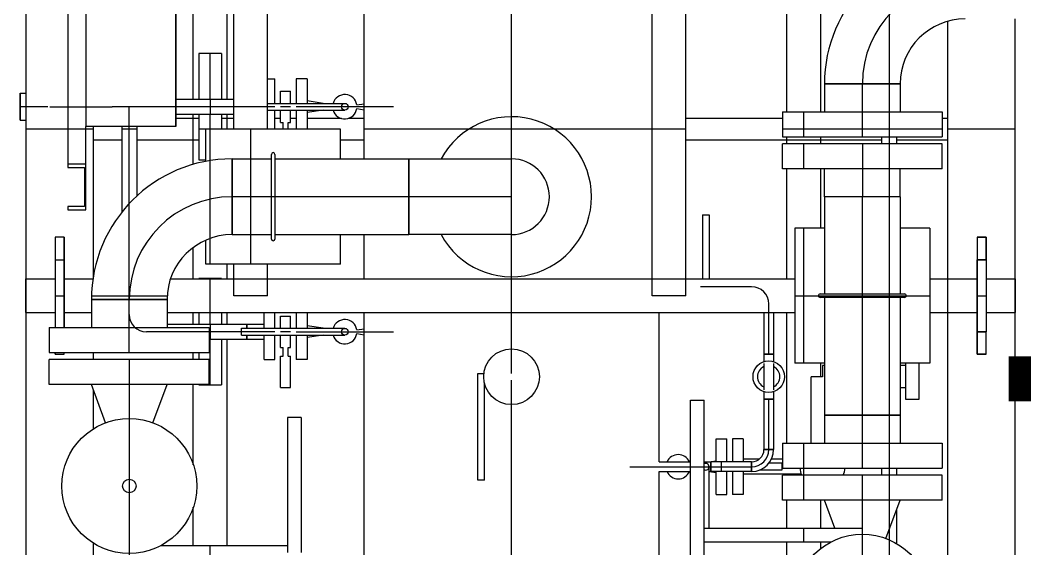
# Model space of a CAD drawing. Header units: inches. Extents: x 517790 to 538444, y 301815 to 302461.
# Drawn here: x 517886.363 to 517888.671, y 302331.314 to 302332.528 of the extents above; entities that cross this region are included whole.
import ezdxf

# ---------------------------------------------------------------- set-up
doc = ezdxf.new("R2010")
doc.units = ezdxf.units.IN
doc.header["$MEASUREMENT"] = 0
doc.layers.add('电气-接地设计-接地线', color=3, linetype='接地线')
doc.layers.add('硅胶总平面底图 工艺装置区', color=253, linetype='Continuous')
doc.styles.add('EESLTYPE', font='TXT.shx')
doc.linetypes.add('接地线', pattern='A,500,["/",EESLTYPE,S=200,R=0,X=0,Y=-100],-200,60,-200', length=960)

msp = doc.modelspace()

# ---------------------------------------------------------------- linework, layer by layer
at = {"layer": '电气-接地设计-接地线', "color": 1, "linetype": '接地线', "ltscale": 0.005, "const_width": 0.1033}
msp.add_lwpolyline([(517888.6338, 302331.7042), (517890.885, 302331.7042)], dxfattribs=at)
at = {"layer": '硅胶总平面底图 工艺装置区', "color": 253, "linetype": 'Continuous', "lineweight": -3}
for p, q in [((517887.8147, 302331.8952), (517887.8147, 302333.7758)), ((517887.8922, 302331.8952), (517887.8922, 302333.7758)), ((517887.1529, 302332.2095), (517887.1529, 302332.9347)), ((517886.3758, 302332.8901), (517886.3758, 302329.9134)), ((517886.4727, 302332.8901), (517886.4727, 302332.1971)), ((517886.7607, 302332.3464), (517886.7607, 302332.8901)), ((517886.8382, 302332.3464), (517886.8382, 302332.8901)), ((517886.5141, 302332.8006), (517886.5141, 302332.2839)), ((517886.5141, 302332.8006), (517886.5141, 302332.2839)), ((517886.7208, 302332.2839), (517886.7208, 302332.8006)), ((517886.7208, 302332.8006), (517886.7208, 302332.2839)), ((517886.8537, 302332.2775), (517886.8537, 302332.7838)), ((517886.9312, 302332.2775), (517886.9312, 302332.7838)), ((517887.4918, 302331.7169), (517887.4918, 302332.7433)), ((517888.3598, 302332.6537), (517888.3598, 302332.2603)), ((517888.1247, 302332.3177), (517888.1247, 302332.6219)), ((517888.2022, 302332.3177), (517888.2022, 302332.5877)), ((517888.4941, 302330.7039), (517888.4941, 302332.5254)), ((517888.6491, 302330.7039), (517888.6491, 302332.5308)), ((517886.8257, 302332.4514), (517886.7732, 302332.4514)), ((517886.7732, 302332.4514), (517886.7732, 302332.3464)), ((517886.7995, 302332.3464), (517886.7995, 302332.4514)), ((517886.8257, 302332.4514), (517886.8257, 302332.3464)), ((517886.9312, 302332.3932), (517886.9479, 302332.3932)), ((517886.9479, 302332.3369), (517886.9479, 302332.3932)), ((517886.9973, 302332.3932), (517886.9973, 302332.3369)), ((517887.0219, 302332.3932), (517886.9973, 302332.3932)), ((517887.0219, 302332.3932), (517887.0219, 302332.3369)), ((517886.961, 302332.3369), (517886.961, 302332.3653)), ((517886.961, 302332.3653), (517886.9841, 302332.3653)), ((517886.9841, 302332.3369), (517886.9841, 302332.3653)), ((517888.2109, 302332.3816), (517888.2978, 302332.3816)), ((517888.2109, 302332.3816), (517888.2109, 302332.3177)), ((517888.3847, 302332.3816), (517888.2109, 302332.3816)), ((517888.2978, 302332.2603), (517888.2978, 302332.3816)), ((517888.2978, 302332.3816), (517888.3847, 302332.3816)), ((517888.2978, 302332.3816), (517888.2978, 302332.3816)), ((517888.2978, 302332.3816), (517888.2978, 302332.3816)), ((517888.3847, 302332.3816), (517888.3847, 302332.3177)), ((517886.3627, 302332.3292), (517886.3627, 302332.3603)), ((517886.3627, 302332.3603), (517886.3758, 302332.3603)), ((517886.3627, 302332.3603), (517886.3627, 302332.298)), ((517886.7208, 302332.3464), (517886.8537, 302332.3464)), ((517886.7995, 302332.3464), (517886.7995, 302332.3119)), ((517887.0587, 302332.3369), (517887.0219, 302332.3426)), ((517886.3758, 302332.3292), (517886.3627, 302332.3292)), ((517886.3627, 302332.298), (517886.3627, 302332.3292)), ((517886.4267, 302332.3292), (517886.3758, 302332.3292)), ((517886.4313, 302332.3292), (517886.4954, 302332.3292)), ((517886.4954, 302332.3292), (517886.5741, 302332.3292)), ((517886.6529, 302332.3292), (517886.5741, 302332.3292)), ((517886.5741, 302332.3292), (517886.5741, 302332.3292)), ((517886.5741, 302332.3292), (517886.5741, 302332.3292)), ((517886.6135, 302332.2898), (517886.6135, 302332.3292)), ((517886.6529, 302332.3292), (517886.6529, 302332.3292)), ((517886.7208, 302332.3292), (517886.6529, 302332.3292)), ((517886.8537, 302332.3292), (517886.7208, 302332.3292)), ((517886.8839, 302332.3292), (517886.8537, 302332.3292)), ((517886.9479, 302332.3292), (517886.8839, 302332.3292)), ((517886.9312, 302332.3369), (517887.1088, 302332.3369)), ((517886.9312, 302332.3214), (517887.1088, 302332.3214)), ((517886.9479, 302332.2775), (517886.9479, 302332.3214)), ((517886.9841, 302332.3292), (517886.961, 302332.3292)), ((517886.961, 302332.2931), (517886.961, 302332.3214)), ((517886.9841, 302332.2931), (517886.9841, 302332.3214)), ((517887.1529, 302332.3292), (517886.9973, 302332.3292)), ((517886.9973, 302332.3214), (517886.9973, 302332.2775)), ((517887.0219, 302332.3214), (517887.0219, 302332.2775)), ((517887.0587, 302332.3214), (517887.0219, 302332.3157)), ((517887.1364, 302332.3334), (517887.1529, 302332.336)), ((517887.1364, 302332.3249), (517887.1529, 302332.3224)), ((517887.2204, 302332.3292), (517887.1529, 302332.3292)), ((517888.1141, 302332.3177), (517888.2978, 302332.3177)), ((517888.1141, 302332.3177), (517888.1141, 302332.2603)), ((517888.1635, 302332.2603), (517888.1635, 302332.3177)), ((517888.2978, 302332.3177), (517888.4815, 302332.3177)), ((517888.4815, 302332.3177), (517888.4815, 302332.2603)), ((517886.3627, 302332.298), (517886.3758, 302332.298)), ((517886.7208, 302332.3119), (517886.8537, 302332.3119)), ((517886.7732, 302332.3023), (517886.7208, 302332.3023)), ((517886.7607, 302332.197), (517886.7607, 302332.3119)), ((517886.7732, 302332.3119), (517886.7732, 302332.2069)), ((517886.7995, 302331.9675), (517886.7995, 302332.3119)), ((517886.8257, 302332.3119), (517886.8257, 302332.2775)), ((517886.8537, 302332.3023), (517886.8257, 302332.3023)), ((517886.8382, 302332.2775), (517886.8382, 302332.3119)), ((517886.961, 302332.3023), (517886.9479, 302332.3023)), ((517886.961, 302332.2931), (517886.9668, 302332.2931)), ((517886.9668, 302332.2775), (517886.9668, 302332.2931)), ((517886.9784, 302332.2931), (517886.9841, 302332.2931)), ((517886.9784, 302332.2775), (517886.9784, 302332.2931)), ((517886.9973, 302332.3023), (517886.9841, 302332.3023)), ((517887.1013, 302332.3023), (517887.0219, 302332.3023)), ((517887.1529, 302332.3023), (517887.1163, 302332.3023)), ((517888.1141, 302332.3023), (517887.8922, 302332.3023)), ((517888.4941, 302332.3023), (517888.4815, 302332.3023)), ((517886.5308, 302332.2775), (517886.3758, 302332.2775)), ((517886.7208, 302332.2839), (517886.5141, 302332.2839)), ((517886.7208, 302332.2839), (517886.5141, 302332.2839)), ((517886.5141, 302332.1971), (517886.5141, 302332.2839)), ((517886.5308, 302332.2839), (517886.5308, 302331.9387)), ((517886.5962, 302332.2839), (517886.5962, 302332.0868)), ((517886.6307, 302332.2775), (517886.5962, 302332.2775)), ((517886.6135, 302332.2898), (517886.6135, 302332.2898)), ((517886.6135, 302332.2839), (517886.6135, 302332.2898)), ((517886.6135, 302332.1068), (517886.6135, 302332.2839)), ((517886.6307, 302332.2839), (517886.6307, 302332.124)), ((517886.7892, 302332.2775), (517886.7732, 302332.2775)), ((517887.0992, 302332.2775), (517886.7892, 302332.2775)), ((517886.7892, 302332.2037), (517886.7892, 302332.2775)), ((517886.8925, 302331.9675), (517886.8925, 302332.2775)), ((517887.0992, 302332.2095), (517887.0992, 302332.2775)), ((517887.8922, 302332.2775), (517887.1529, 302332.2775)), ((517888.4815, 302332.2775), (517888.1141, 302332.2775)), ((517888.6491, 302332.2775), (517888.4941, 302332.2775)), ((517886.5962, 302332.2527), (517886.5308, 302332.2527)), ((517886.7732, 302332.2527), (517886.6307, 302332.2527)), ((517887.1529, 302332.2527), (517887.0992, 302332.2527)), ((517888.3425, 302332.2527), (517887.8922, 302332.2527)), ((517888.1141, 302332.2603), (517888.2978, 302332.2603)), ((517888.1247, 302332.2438), (517888.1247, 302332.2603)), ((517888.2022, 302332.2438), (517888.2022, 302332.2603)), ((517888.2978, 302332.2603), (517888.4815, 302332.2603)), ((517888.3425, 302332.2438), (517888.3425, 302332.2603)), ((517888.3598, 302332.2603), (517888.3598, 302332.2438)), ((517888.3771, 302332.2438), (517888.3771, 302332.2603)), ((517888.4941, 302332.2527), (517888.3771, 302332.2527)), ((517888.2978, 302332.2438), (517888.1141, 302332.2438)), ((517888.1141, 302332.1864), (517888.1141, 302332.2438)), ((517888.1635, 302332.1864), (517888.1635, 302332.2438)), ((517888.2978, 302332.2438), (517888.2978, 302332.1225)), ((517888.4815, 302332.2438), (517888.2978, 302332.2438)), ((517888.3598, 302332.2438), (517888.3598, 302331.4993)), ((517888.4815, 302332.1864), (517888.4815, 302332.2438)), ((517886.7732, 302332.2069), (517886.7892, 302332.2069)), ((517886.8497, 302332.0356), (517886.8497, 302332.2095)), ((517886.8497, 302332.2095), (517886.8497, 302332.0356)), ((517886.8497, 302332.2095), (517886.94, 302332.2095)), ((517886.94, 302332.0254), (517886.94, 302332.2196)), ((517886.9483, 302332.2196), (517886.9483, 302332.0254)), ((517886.9483, 302332.2095), (517887.2556, 302332.2095)), ((517887.2556, 302332.0356), (517887.2556, 302332.2095)), ((517887.2556, 302332.2095), (517887.4918, 302332.2095)), ((517887.2556, 302332.2095), (517887.2556, 302332.0356)), ((517886.5141, 302332.1971), (517886.4727, 302332.1971)), ((517886.4727, 302332.1971), (517886.4727, 302332.1893)), ((517886.5141, 302332.1971), (517886.4727, 302332.1971)), ((517886.4727, 302332.1893), (517886.5109, 302332.1893)), ((517886.5109, 302332.1893), (517886.5109, 302332.0999)), ((517886.5141, 302332.0921), (517886.5141, 302332.1971)), ((517888.2978, 302332.1864), (517888.1141, 302332.1864)), ((517888.1247, 302331.9339), (517888.1247, 302332.1864)), ((517888.2022, 302332.0502), (517888.2022, 302332.1864)), ((517888.2109, 302332.1225), (517888.2109, 302332.1864)), ((517888.4815, 302332.1864), (517888.2978, 302332.1864)), ((517888.3847, 302332.1225), (517888.3847, 302332.1864)), ((517886.8497, 302332.1225), (517886.8497, 302332.1225)), ((517886.8497, 302332.1225), (517886.8497, 302332.1225)), ((517886.94, 302332.1225), (517886.8497, 302332.1225)), ((517886.9483, 302332.1225), (517886.94, 302332.1225)), ((517887.2556, 302332.1225), (517886.9483, 302332.1225)), ((517887.2556, 302332.1225), (517887.2556, 302332.1225)), ((517887.2556, 302332.1225), (517887.2556, 302332.1225)), ((517887.4918, 302332.1225), (517887.2556, 302332.1225)), ((517888.3847, 302332.1225), (517888.2109, 302332.1225)), ((517888.2109, 302332.1225), (517888.2109, 302331.8993)), ((517888.2978, 302332.1225), (517888.2109, 302332.1225)), ((517888.2978, 302331.8993), (517888.2978, 302332.1225)), ((517888.3847, 302332.1225), (517888.2978, 302332.1225)), ((517888.3847, 302332.1225), (517888.3847, 302331.8993)), ((517886.5109, 302332.0999), (517886.4727, 302332.0999)), ((517886.4727, 302332.0999), (517886.4727, 302332.0921)), ((517886.4727, 302332.0921), (517886.5141, 302332.0921)), ((517886.6135, 302331.8863), (517886.6135, 302332.1068)), ((517887.9303, 302332.0812), (517887.938, 302332.0812)), ((517887.9303, 302332.0812), (517887.9303, 302331.9339)), ((517887.938, 302332.0812), (517887.9458, 302332.0812)), ((517887.9458, 302332.0812), (517887.9458, 302331.9339)), ((517888.2109, 302332.0502), (517888.1428, 302332.0502)), ((517888.1428, 302332.0502), (517888.1428, 302331.7402)), ((517888.1635, 302331.7402), (517888.1635, 302332.0502)), ((517888.4528, 302332.0502), (517888.3847, 302332.0502)), ((517888.4528, 302332.0502), (517888.4528, 302331.7402)), ((517886.4637, 302332.0295), (517886.443, 302332.0295)), ((517886.4637, 302332.0295), (517886.443, 302332.0295)), ((517886.443, 302332.0295), (517886.443, 302331.9779)), ((517886.443, 302332.0295), (517886.443, 302331.9779)), ((517886.4637, 302331.9779), (517886.4637, 302332.0295)), ((517886.4637, 302332.0295), (517886.4637, 302331.9779)), ((517886.7892, 302331.9675), (517886.7892, 302332.0227)), ((517886.8497, 302332.0356), (517886.94, 302332.0356)), ((517886.9483, 302332.0356), (517887.2556, 302332.0356)), ((517887.0992, 302331.9675), (517887.0992, 302332.0356)), ((517887.1529, 302331.9339), (517887.1529, 302332.0356)), ((517887.4918, 302332.0356), (517887.2556, 302332.0356)), ((517888.5613, 302332.0295), (517888.5613, 302331.9779)), ((517888.5613, 302332.0295), (517888.5613, 302331.9779)), ((517888.582, 302332.0295), (517888.5613, 302332.0295)), ((517888.5613, 302332.0295), (517888.582, 302332.0295)), ((517888.582, 302331.9779), (517888.582, 302332.0295)), ((517888.582, 302332.0295), (517888.582, 302331.9779)), ((517886.7607, 302331.9339), (517886.7607, 302332.0062)), ((517886.443, 302331.9779), (517886.4637, 302331.9779)), ((517886.443, 302331.9779), (517886.4637, 302331.9779)), ((517886.443, 302331.9779), (517886.443, 302331.8225)), ((517886.443, 302331.9779), (517886.443, 302331.8225)), ((517886.443, 302331.9779), (517886.4637, 302331.9779)), ((517886.4637, 302331.8225), (517886.4637, 302331.9779)), ((517886.4637, 302331.9779), (517886.4637, 302331.8225)), ((517888.5613, 302331.9779), (517888.582, 302331.9779)), ((517888.582, 302331.9779), (517888.5613, 302331.9779)), ((517888.5613, 302331.8125), (517888.5613, 302331.9779)), ((517888.5613, 302331.9779), (517888.5613, 302331.8125)), ((517888.582, 302331.9779), (517888.5613, 302331.9779)), ((517888.582, 302331.9779), (517888.582, 302331.8125)), ((517888.582, 302331.9779), (517888.582, 302331.8125)), ((517887.0992, 302331.9675), (517886.7892, 302331.9675)), ((517886.8382, 302331.9339), (517886.8382, 302331.9675)), ((517886.8537, 302331.8952), (517886.8537, 302331.9675)), ((517886.9312, 302331.8952), (517886.9312, 302331.9675)), ((517886.3758, 302331.8564), (517886.3758, 302331.9339)), ((517886.3758, 302331.9339), (517886.443, 302331.9339)), ((517886.4637, 302331.9339), (517886.5301, 302331.9339)), ((517886.7082, 302331.9339), (517888.1428, 302331.9339)), ((517886.7732, 302331.9348), (517886.7732, 302331.9339)), ((517886.8257, 302331.9348), (517886.7732, 302331.9348)), ((517886.7995, 302331.8298), (517886.7995, 302331.9348)), ((517886.8257, 302331.9348), (517886.8257, 302331.9339)), ((517888.4528, 302331.9339), (517888.5613, 302331.9339)), ((517888.582, 302331.9339), (517888.6491, 302331.9339)), ((517888.6491, 302331.9339), (517888.6491, 302331.8564)), ((517887.9502, 302331.9159), (517887.9258, 302331.9159)), ((517888.0434, 302331.9159), (517887.9502, 302331.9159)), ((517888.0434, 302331.9159), (517888.0434, 302331.9159)), ((517888.0434, 302331.9159), (517888.0434, 302331.9159)), ((517886.443, 302331.8952), (517886.4637, 302331.8952)), ((517886.7004, 302331.8863), (517886.5266, 302331.8863)), ((517886.5266, 302331.8863), (517886.6135, 302331.8863)), ((517886.5266, 302331.8863), (517886.5266, 302331.8225)), ((517886.5267, 302331.8952), (517886.7007, 302331.8952)), ((517886.6135, 302331.8863), (517886.6135, 302331.8863)), ((517886.6135, 302331.8863), (517886.6135, 302331.8863)), ((517886.6135, 302331.765), (517886.6135, 302331.8863)), ((517886.6135, 302331.8863), (517886.7004, 302331.8863)), ((517886.7004, 302331.8863), (517886.7004, 302331.8225)), ((517886.9312, 302331.8952), (517886.8537, 302331.8952)), ((517887.8922, 302331.8952), (517887.8147, 302331.8952)), ((517888.0828, 302331.8564), (517888.0828, 302331.8765)), ((517888.0828, 302331.8765), (517888.0828, 302331.8765)), ((517888.0828, 302331.8765), (517888.0828, 302331.8765)), ((517888.1428, 302331.8952), (517888.4528, 302331.8952)), ((517888.2007, 302331.8993), (517888.3949, 302331.8993)), ((517888.3949, 302331.8911), (517888.2007, 302331.8911)), ((517888.2109, 302331.8911), (517888.2109, 302331.6206)), ((517888.2978, 302331.8911), (517888.2978, 302331.8993)), ((517888.2978, 302331.6206), (517888.2978, 302331.8911)), ((517888.3847, 302331.8911), (517888.3847, 302331.6206)), ((517888.5613, 302331.8952), (517888.582, 302331.8952)), ((517886.3758, 302331.8564), (517886.443, 302331.8564)), ((517886.4637, 302331.8564), (517886.5266, 302331.8564)), ((517886.7004, 302331.8564), (517888.1428, 302331.8564)), ((517886.7607, 302331.8298), (517886.7607, 302331.8564)), ((517886.7732, 302331.8564), (517886.7732, 302331.8298)), ((517886.8257, 302331.8564), (517886.8257, 302331.8298)), ((517886.8382, 302331.8298), (517886.8382, 302331.8564)), ((517886.9233, 302331.8203), (517886.9233, 302331.8564)), ((517886.9479, 302331.8203), (517886.9479, 302331.8564)), ((517886.9973, 302331.8564), (517886.9973, 302331.8203)), ((517887.0219, 302331.8564), (517887.0219, 302331.8203)), ((517887.1529, 302331.0117), (517887.1529, 302331.8564)), ((517887.8307, 302331.5135), (517887.8307, 302331.8564)), ((517888.0717, 302331.8564), (517888.0717, 302331.7609)), ((517888.0828, 302331.7609), (517888.0828, 302331.8564)), ((517888.0938, 302331.8564), (517888.0938, 302331.7609)), ((517888.1247, 302331.5568), (517888.1247, 302331.8564)), ((517888.4528, 302331.8564), (517888.5613, 302331.8564)), ((517888.582, 302331.8564), (517888.6491, 302331.8564)), ((517886.961, 302331.8203), (517886.961, 302331.8486)), ((517886.961, 302331.8486), (517886.9841, 302331.8486)), ((517886.9841, 302331.8203), (517886.9841, 302331.8486)), ((517886.4298, 302331.8225), (517886.6135, 302331.8225)), ((517886.4298, 302331.8225), (517886.4298, 302331.765)), ((517886.6135, 302331.8225), (517886.7972, 302331.8225)), ((517886.6528, 302331.8125), (517886.6529, 302331.8125)), ((517886.7972, 302331.8125), (517886.6529, 302331.8125)), ((517886.6529, 302331.8125), (517886.6529, 302331.8125)), ((517886.7004, 302331.8298), (517886.8839, 302331.8298)), ((517886.7972, 302331.8225), (517886.7972, 302331.765)), ((517886.8712, 302331.8125), (517886.7972, 302331.8125)), ((517886.7995, 302331.8298), (517886.7995, 302331.7953)), ((517886.8712, 302331.8125), (517886.8712, 302331.8203)), ((517886.8712, 302331.8203), (517887.1088, 302331.8203)), ((517886.8712, 302331.8048), (517886.8712, 302331.8125)), ((517886.8839, 302331.8125), (517886.8712, 302331.8125)), ((517886.8839, 302331.8203), (517886.8839, 302331.8298)), ((517886.8839, 302331.8298), (517886.9233, 302331.8298)), ((517886.8839, 302331.8298), (517886.8839, 302331.8203)), ((517886.9479, 302331.8125), (517886.8839, 302331.8125)), ((517886.9841, 302331.8125), (517886.961, 302331.8125)), ((517886.9973, 302331.8125), (517887.1529, 302331.8125)), ((517887.0587, 302331.8203), (517887.0219, 302331.826)), ((517887.1364, 302331.8168), (517887.1529, 302331.8193)), ((517887.1364, 302331.8083), (517887.1529, 302331.8057)), ((517887.1529, 302331.8125), (517887.2204, 302331.8125)), ((517888.5613, 302331.8125), (517888.5613, 302331.7609)), ((517888.5613, 302331.7609), (517888.5613, 302331.8125)), ((517888.582, 302331.8125), (517888.5613, 302331.8125)), ((517888.5613, 302331.8125), (517888.582, 302331.8125)), ((517888.582, 302331.8125), (517888.5613, 302331.8125)), ((517888.582, 302331.7609), (517888.582, 302331.8125)), ((517888.582, 302331.7609), (517888.582, 302331.8125)), ((517886.7972, 302331.7953), (517886.8839, 302331.7953)), ((517886.7995, 302331.6903), (517886.7995, 302331.7953)), ((517886.8257, 302331.7953), (517886.8257, 302331.6903)), ((517886.8382, 302331.3208), (517886.8382, 302331.7953)), ((517886.8712, 302331.8048), (517887.1088, 302331.8048)), ((517886.8839, 302331.7953), (517886.8839, 302331.8048)), ((517886.8839, 302331.8048), (517886.8839, 302331.7953)), ((517886.8839, 302331.7953), (517886.9233, 302331.7953)), ((517886.9233, 302331.7485), (517886.9233, 302331.8048)), ((517886.9479, 302331.7485), (517886.9479, 302331.8048)), ((517886.961, 302331.7764), (517886.961, 302331.8048)), ((517886.9841, 302331.7764), (517886.9841, 302331.8048)), ((517886.9973, 302331.8048), (517886.9973, 302331.7485)), ((517887.0219, 302331.8048), (517887.0219, 302331.7485)), ((517887.0587, 302331.8048), (517887.0219, 302331.7991)), ((517886.4298, 302331.765), (517886.6135, 302331.765)), ((517886.443, 302331.765), (517886.443, 302331.7609)), ((517886.443, 302331.7609), (517886.443, 302331.765)), ((517886.4637, 302331.7609), (517886.4637, 302331.765)), ((517886.4637, 302331.7609), (517886.4637, 302331.765)), ((517886.5308, 302331.765), (517886.5308, 302331.7485)), ((517886.6135, 302331.765), (517886.7972, 302331.765)), ((517886.7607, 302331.7485), (517886.7607, 302331.765)), ((517886.7732, 302331.765), (517886.7732, 302331.7485)), ((517886.961, 302331.7764), (517886.9668, 302331.7764)), ((517886.9668, 302331.7567), (517886.9668, 302331.7764)), ((517886.9784, 302331.7764), (517886.9841, 302331.7764)), ((517886.9784, 302331.7567), (517886.9784, 302331.7764)), ((517886.6135, 302331.7485), (517886.4298, 302331.7485)), ((517886.4298, 302331.6911), (517886.4298, 302331.7485)), ((517886.443, 302331.7609), (517886.4637, 302331.7609)), ((517886.443, 302331.7609), (517886.4637, 302331.7609)), ((517886.6135, 302331.7485), (517886.6135, 302331.1679)), ((517886.7972, 302331.7485), (517886.6135, 302331.7485)), ((517886.7972, 302331.6911), (517886.7972, 302331.7485)), ((517886.9233, 302331.7485), (517886.9479, 302331.7485)), ((517886.961, 302331.6846), (517886.961, 302331.7567)), ((517886.961, 302331.7567), (517886.9668, 302331.7567)), ((517886.9784, 302331.7567), (517886.9841, 302331.7567)), ((517886.9841, 302331.6846), (517886.9841, 302331.7567)), ((517887.0219, 302331.7485), (517886.9973, 302331.7485)), ((517888.0938, 302331.7609), (517888.0717, 302331.7609)), ((517888.0717, 302331.7609), (517888.0828, 302331.7609)), ((517888.0717, 302331.7609), (517888.0717, 302331.7436)), ((517888.0717, 302331.7393), (517888.0717, 302331.6791)), ((517888.0828, 302331.7609), (517888.0938, 302331.7609)), ((517888.0938, 302331.7609), (517888.0938, 302331.7436)), ((517888.0938, 302331.7393), (517888.0938, 302331.6791)), ((517888.2109, 302331.7402), (517888.1428, 302331.7402)), ((517888.2022, 302331.7092), (517888.2022, 302331.7402)), ((517888.4528, 302331.7402), (517888.3847, 302331.7402)), ((517888.3973, 302331.7402), (517888.3973, 302331.6575)), ((517888.4283, 302331.6575), (517888.4283, 302331.7402)), ((517888.5613, 302331.7609), (517888.582, 302331.7609)), ((517888.582, 302331.7609), (517888.5613, 302331.7609)), ((517887.4143, 302331.7014), (517887.4143, 302331.7169)), ((517887.4143, 302331.7169), (517887.4283, 302331.7169)), ((517888.2061, 302331.735), (517888.2061, 302331.7092)), ((517888.2109, 302331.735), (517888.2061, 302331.735)), ((517888.3973, 302331.735), (517888.3847, 302331.735)), ((517887.4143, 302331.4715), (517887.4143, 302331.7014)), ((517887.4298, 302331.4715), (517887.4298, 302331.6934)), ((517887.4918, 302330.5907), (517887.4918, 302331.7014)), ((517888.2061, 302331.7092), (517888.1803, 302331.7092)), ((517888.1803, 302331.5568), (517888.1803, 302331.7092)), ((517886.6135, 302331.6911), (517886.4298, 302331.6911)), ((517886.7004, 302331.6911), (517886.5266, 302331.6911)), ((517886.5593, 302331.6034), (517886.5266, 302331.6911)), ((517886.5308, 302331.6911), (517886.5308, 302331.6911)), ((517886.5308, 302331.6796), (517886.5308, 302331.5893)), ((517886.7972, 302331.6911), (517886.6135, 302331.6911)), ((517886.6677, 302331.6034), (517886.7004, 302331.6911)), ((517886.7607, 302331.5066), (517886.7607, 302331.6911)), ((517886.7732, 302331.6911), (517886.7732, 302331.6903)), ((517886.7732, 302331.6903), (517886.8257, 302331.6903)), ((517886.961, 302331.6846), (517886.9841, 302331.6846)), ((517888.0717, 302331.6747), (517888.0717, 302331.6575)), ((517888.0938, 302331.6747), (517888.0938, 302331.6575)), ((517888.3973, 302331.6834), (517888.3847, 302331.6834)), ((517887.9031, 302331.3455), (517887.9031, 302331.6555)), ((517887.9031, 302331.6555), (517887.9341, 302331.6555)), ((517887.9341, 302331.3455), (517887.9341, 302331.6555)), ((517888.0717, 302331.6575), (517888.0828, 302331.6575)), ((517888.0938, 302331.6575), (517888.0717, 302331.6575)), ((517888.0717, 302331.6575), (517888.0717, 302331.5419)), ((517888.0828, 302331.6575), (517888.0938, 302331.6575)), ((517888.0828, 302331.5419), (517888.0828, 302331.6575)), ((517888.0938, 302331.6575), (517888.0938, 302331.5419)), ((517888.3973, 302331.6575), (517888.4283, 302331.6575)), ((517886.9772, 302331.6153), (517886.9772, 302331.3053)), ((517887.0082, 302331.6153), (517886.9772, 302331.6153)), ((517887.0082, 302331.6153), (517887.0082, 302331.3053)), ((517888.2109, 302331.6206), (517888.2978, 302331.6206)), ((517888.2109, 302331.6206), (517888.2109, 302331.5568)), ((517888.3847, 302331.6206), (517888.2109, 302331.6206)), ((517888.2978, 302331.4993), (517888.2978, 302331.6206)), ((517888.2978, 302331.6206), (517888.3847, 302331.6206)), ((517888.3847, 302331.6206), (517888.3847, 302331.5568)), ((517887.9618, 302331.5135), (517887.9618, 302331.5665)), ((517887.9618, 302331.5665), (517887.9864, 302331.5665)), ((517887.9864, 302331.5135), (517887.9864, 302331.5665)), ((517887.9995, 302331.5665), (517887.9995, 302331.5135)), ((517888.0241, 302331.5665), (517887.9995, 302331.5665)), ((517888.0241, 302331.5665), (517888.0241, 302331.5135)), ((517888.1141, 302331.5568), (517888.2978, 302331.5568)), ((517888.1141, 302331.5568), (517888.1141, 302331.4993)), ((517888.1635, 302331.4254), (517888.1635, 302331.5568)), ((517888.2978, 302331.5568), (517888.4815, 302331.5568)), ((517888.4815, 302331.5568), (517888.4815, 302331.4993)), ((517888.0717, 302331.5419), (517888.0938, 302331.5419)), ((517888.0938, 302331.5419), (517888.0717, 302331.5419)), ((517888.0828, 302331.5419), (517888.0828, 302331.5419)), ((517888.0828, 302331.5419), (517888.0828, 302331.5419)), ((517887.8307, 302331.5135), (517887.9031, 302331.5135)), ((517887.902, 302331.5135), (517887.902, 302331.4915)), ((517887.9341, 302331.5135), (517887.9496, 302331.5135)), ((517887.9461, 302331.5135), (517887.9618, 302331.516)), ((517887.9496, 302331.4915), (517887.9496, 302331.5135)), ((517887.9502, 302331.5103), (517887.9496, 302331.5103)), ((517887.9502, 302331.4915), (517887.9502, 302331.5135)), ((517888.0434, 302331.5135), (517887.9502, 302331.5135)), ((517887.974, 302331.5025), (517887.974, 302331.5135)), ((517888.0611, 302331.5198), (517888.0241, 302331.5198)), ((517888.0434, 302331.4915), (517888.0434, 302331.5135)), ((517888.0434, 302331.5135), (517888.0434, 302331.4915)), ((517888.1125, 302331.5103), (517888.0826, 302331.5103)), ((517888.1141, 302331.5198), (517888.0887, 302331.5198)), ((517888.1125, 302331.5103), (517888.1125, 302331.5025)), ((517887.7633, 302331.5025), (517887.9258, 302331.5025)), ((517887.8307, 302331.4915), (517887.9031, 302331.4915)), ((517887.8307, 302331.0117), (517887.8307, 302331.4915)), ((517887.9258, 302331.5025), (517887.9496, 302331.5025)), ((517887.9458, 302331.361), (517887.9458, 302331.5025)), ((517887.9458, 302331.4915), (517887.9496, 302331.4915)), ((517887.9461, 302331.4915), (517887.9618, 302331.4891)), ((517887.9496, 302331.5061), (517887.9502, 302331.5063)), ((517887.9496, 302331.5025), (517887.9502, 302331.5025)), ((517887.9496, 302331.499), (517887.9502, 302331.4988)), ((517887.9502, 302331.4948), (517887.9496, 302331.4948)), ((517887.9502, 302331.5025), (517887.974, 302331.5025)), ((517888.0434, 302331.4915), (517887.9502, 302331.4915)), ((517887.9618, 302331.4385), (517887.9618, 302331.4915)), ((517887.974, 302331.4915), (517887.974, 302331.5025)), ((517887.974, 302331.5025), (517888.0434, 302331.5025)), ((517887.9864, 302331.4385), (517887.9864, 302331.4915)), ((517887.9995, 302331.4915), (517887.9995, 302331.4385)), ((517888.0241, 302331.4915), (517888.0241, 302331.4385)), ((517888.1575, 302331.4853), (517888.0241, 302331.4853)), ((517888.0434, 302331.5025), (517888.0434, 302331.5025)), ((517888.0434, 302331.5025), (517888.0434, 302331.5025)), ((517888.1125, 302331.4948), (517888.0613, 302331.4948)), ((517888.1125, 302331.5025), (517888.1125, 302331.4948)), ((517888.1141, 302331.4993), (517888.2978, 302331.4993)), ((517888.1247, 302331.4828), (517888.1247, 302331.4853)), ((517888.2978, 302331.4993), (517888.4815, 302331.4993)), ((517888.3425, 302331.4828), (517888.3425, 302331.4993)), ((517888.3598, 302331.4993), (517888.3598, 302331.4828)), ((517888.3771, 302331.4828), (517888.3771, 302331.4993)), ((517887.4298, 302331.4715), (517887.4143, 302331.4715)), ((517888.2978, 302331.4828), (517888.1141, 302331.4828)), ((517888.1141, 302331.4254), (517888.1141, 302331.4828)), ((517888.2978, 302330.9022), (517888.2978, 302331.4828)), ((517888.4815, 302331.4828), (517888.2978, 302331.4828)), ((517888.3598, 302331.4828), (517888.3598, 302331.4254)), ((517888.4815, 302331.4254), (517888.4815, 302331.4828)), ((517887.9618, 302331.4385), (517887.9864, 302331.4385)), ((517888.0241, 302331.4385), (517887.9995, 302331.4385)), ((517888.2978, 302331.4254), (517888.1141, 302331.4254)), ((517888.1247, 302331.361), (517888.1247, 302331.4254)), ((517888.2022, 302331.361), (517888.2022, 302331.4254)), ((517888.2978, 302331.4254), (517888.2109, 302331.4254)), ((517888.2349, 302331.361), (517888.2109, 302331.4254)), ((517888.3847, 302331.4254), (517888.2978, 302331.4254)), ((517888.4815, 302331.4254), (517888.2978, 302331.4254)), ((517888.3425, 302331.4254), (517888.3425, 302331.4254)), ((517888.352, 302331.3377), (517888.3847, 302331.4254)), ((517888.3598, 302331.4254), (517888.3598, 302331.4254)), ((517888.3598, 302331.4254), (517888.3598, 302331.3586)), ((517888.3771, 302331.4254), (517888.3771, 302331.4254)), ((517886.7607, 302331.3208), (517886.7607, 302331.4098)), ((517888.3771, 302331.3257), (517888.3771, 302331.4048)), ((517887.9031, 302331.0355), (517887.9031, 302331.3455)), ((517887.9341, 302331.361), (517888.2978, 302331.361)), ((517887.9341, 302331.0355), (517887.9341, 302331.3455)), ((517888.1635, 302331.33), (517888.1635, 302331.361)), ((517888.2978, 302331.3475), (517888.2978, 302331.361)), ((517888.3598, 302331.3586), (517888.3598, 302331.3346)), ((517886.5308, 302331.3271), (517886.5308, 302331.2368)), ((517887.9341, 302331.33), (517888.2261, 302331.33)), ((517888.1247, 302331.1254), (517888.1247, 302331.33)), ((517888.2022, 302331.3145), (517888.2022, 302331.33)), ((517888.3598, 302331.3346), (517888.3598, 302331.0505)), ((517886.9772, 302331.3208), (517886.6852, 302331.3208)), ((517886.7995, 302331.2898), (517886.7995, 302331.3208))]:
    msp.add_line(p, q, dxfattribs=at)
for centre, radius in [((517887.1088, 302332.3292), 0.00775), ((517887.1088, 302331.8125), 0.00775), ((517887.4918, 302331.7092), 0.064), ((517888.0828, 302331.7092), 0.0362), ((517886.6135, 302331.4582), 0.155), ((517886.6135, 302331.4582), 0.0155), ((517888.2978, 302331.1925), 0.155)]:
    msp.add_circle(centre, radius, dxfattribs=at)
for centre, radius, start, end in [((517888.534, 302332.3816), 0.3232, 90, 180), ((517888.534, 302332.3816), 0.2362, 90, 180), ((517888.534, 302332.3816), 0.1493, 90, 180), ((517887.1088, 302332.3292), 0.0279, 8.7943, 163.8647), ((517887.1088, 302332.3292), 0.0279, 196.1353, 351.2057), ((517887.4918, 302332.1225), 0.1837, 0, 151.7569), ((517886.9442, 302332.2196), 0.00413, 0, 180), ((517886.8497, 302331.8863), 0.3232, 90, 180), ((517887.4918, 302332.1225), 0.0869, 270, 90), ((517887.4918, 302332.1225), 0.0869, 270, 90), ((517886.8497, 302331.8863), 0.2362, 90, 180), ((517887.4918, 302332.1225), 0.1837, 208.2431, 0), ((517886.8497, 302331.8863), 0.1493, 90, 180), ((517886.9442, 302332.0254), 0.00413, 180, 0), ((517888.0434, 302331.8765), 0.0394, 0, 90), ((517888.2007, 302331.8952), 0.00413, 90, 270), ((517888.3949, 302331.8952), 0.00413, 270, 90), ((517886.6529, 302331.8519), 0.0394, 180, 270), ((517887.1088, 302331.8125), 0.0279, 8.7943, 163.8647), ((517887.1088, 302331.8125), 0.0279, 196.1353, 351.2057), ((517888.0828, 302331.7092), 0.0258, 115.2596, 244.7404), ((517888.0828, 302331.7092), 0.0258, 295.2596, 64.7404), ((517887.8748, 302331.5025), 0.0279, 23.2843, 156.7157), ((517888.0434, 302331.5419), 0.0394, 270, 0), ((517888.0434, 302331.5419), 0.0504, 270, 0), ((517888.0434, 302331.5419), 0.0283, 270, 0), ((517887.938, 302331.5025), 0.00775, 270, 120.4243), ((517887.8748, 302331.5025), 0.0279, 203.2843, 336.7157), ((517887.938, 302331.5025), 0.00775, 239.5757, 270), ((517888.2061, 302331.5025), 0.0517, 183.5271, 202.4279), ((517888.2061, 302331.5025), 0.0517, 337.5721, 356.4729)]:
    msp.add_arc(centre, radius, start, end, dxfattribs=at)

doc.saveas('drawing.dxf')
